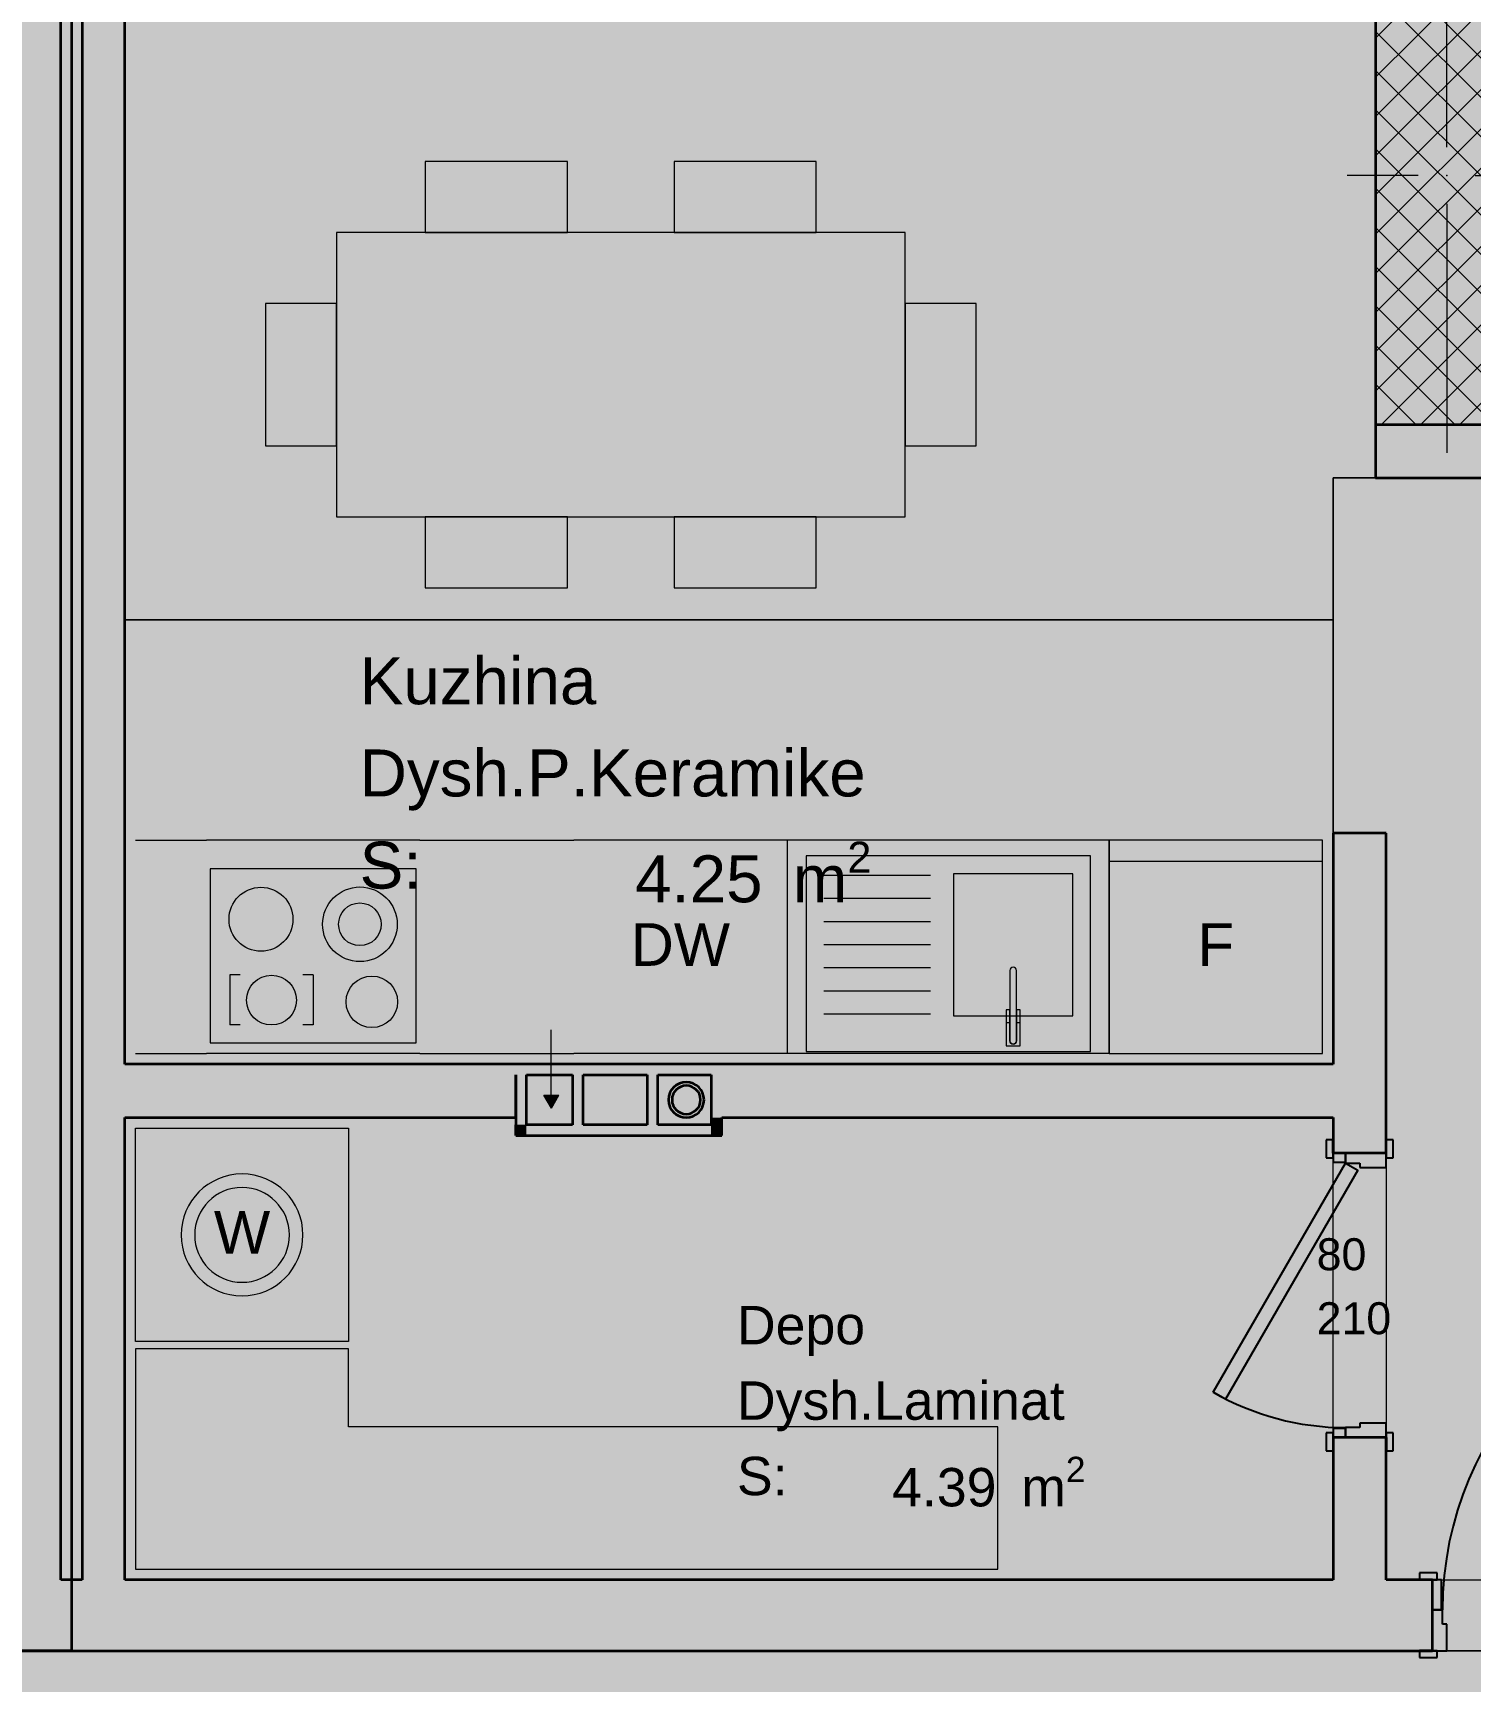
# Model space of a CAD drawing. Header units: millimetres. Extents: x 172821 to 253959, y -36092 to 17885.
# Drawn here: x 203703 to 207747, y -1101 to 3535 of the extents above; entities that cross this region are included whole.
import ezdxf
from ezdxf.enums import TextEntityAlignment as Align

# ---------------------------------------------------------------- set-up
doc = ezdxf.new("R2010")
doc.units = ezdxf.units.MM
doc.header["$MEASUREMENT"] = 0
doc.linetypes.add('Dashed', pattern=[254, 127, -127])
doc.linetypes.add('Long Dashed', pattern=[2700, 1500, -1200])
for name, color, linetype, lineweight, true_color in [('2D Drafting - General_Pen_No__61', 7, 'Continuous', 20, 0x6a6a6a), ('A - Fill zone_Pen_No__102', 7, 'Continuous', 13, 0xcccccc), ('A - Fill zone_Pen_No__255', 7, 'Continuous', 13, 0xe8e8e8), ('A - kanalet e ventilimit_Pen_No__176', 7, 'Continuous', 15, 0x93a0c6), ('A - kanalet e ventilimit_Pen_No__82', 7, 'Continuous', 20, 0xaaaaaa), ('A - Mobilimi_Pen_No__102', 7, 'Continuous', 13, 0xcccccc), ('A - Mobilimi_Pen_No__82', 7, 'Continuous', 20, 0xaaaaaa), ('A - Muret_Pen_No__82', 7, 'Continuous', 20, 0xaaaaaa), ('ARCHICAD Door Markers_Pen_No__112', 7, 'Continuous', 13, 0xd5aaaa), ('Model Unit - Zone_Pen_No__102', 7, 'Continuous', 13, 0xcccccc)]:
    doc.layers.add(name, color=color, linetype=linetype, lineweight=lineweight, true_color=true_color)
for name, color, linetype, lineweight in [('A - Fill zone_Pen_No__19', 255, 'Continuous', 0), ('A - Fill zone_Pen_No__2', 8, 'Continuous', 15), ('A - Fill zone_Pen_No__22', 8, 'Continuous', 35), ('A - kanalet e ventilimit_Pen_No__22', 8, 'Continuous', 35), ('A - Mobilimi_Pen_No__121', 255, 'Continuous', 0), ('A - Mobilimi_Pen_No__18', 9, 'Continuous', 15), ('A - Muret_Pen_No__22', 8, 'Continuous', 35), ('A - Sanitaria_Pen_No__18', 9, 'Continuous', 15), ('A - Shtyllat_Pen_No__101', 252, 'Continuous', 13), ('A - Shtyllat_Pen_No__22', 8, 'Continuous', 35), ('ARCHICAD Doors_Pen_No__42', 8, 'Continuous', 25), ('ARCHICAD Zone Stamps_Pen_No__101', 252, 'Continuous', 13)]:
    doc.layers.add(name, color=color, linetype=linetype, lineweight=lineweight)
for name, color, linetype in [('A - kanalet e ventilimit', 7, 'Continuous'), ('A - Muret', 7, 'Continuous'), ('A - Shtyllat', 7, 'Continuous'), ('Model Unit - Zone', 7, 'Continuous')]:
    doc.layers.add(name, color=color, linetype=linetype)
doc.styles.add('GENERATED_STYLE_2', font='arial.ttf')

# ---------------------------------------------------------------- blocks, each defined once
blk = doc.blocks.new('Kuzhina_Dysh.P.Keramike_49', base_point=(205318.9, 1445.7))
at = {"layer": 'ARCHICAD Zone Stamps_Pen_No__101', "color": 252, "lineweight": 13, "insert": (205397, 1260), "char_height": 132, "attachment_point": 1, "style": 'GENERATED_STYLE_2'}
blk.add_mtext('\\A1;{\\pql;\\pt0,6060;\\fArial|b0|i0|c0|p34;4.25\\fArial|b0|i0|c0|p34;\\A1{\\H.66x;\\S^  ;}\\fArial|b0|i0|c0|p34; m\\fArial|b0|i0|c0|p34;\\A1{\\H.66x;\\S2^  ;}}', dxfattribs=at)
at = {"layer": 'ARCHICAD Zone Stamps_Pen_No__101', "color": 252, "lineweight": 13, "style": 'GENERATED_STYLE_2'}
for tag, p in [('DUMMY_849', (206015.9, 1808.7)), ('ROOM_NAME', (204621.9, 1778.6)), ('DUMMY_850', (206015.9, 1549.4)), ('ROOM_NUMBER', (204621.9, 1519.3)), ('measuredAreaCode', (204621.9, 1260))]:
    blk.add_attdef(tag, text='', height=132, dxfattribs=at).set_placement(p, align=Align.TOP_LEFT)
blk = doc.blocks.new('Depo_Dysh.Laminat _51', base_point=(206155.2, -318.4))
at = {"layer": 'ARCHICAD Zone Stamps_Pen_No__101', "color": 252, "lineweight": 13, "insert": (206120.4, -470.3), "char_height": 108, "attachment_point": 1, "style": 'GENERATED_STYLE_2'}
blk.add_mtext('\\A1;{\\pql;\\pt0,6060;\\fArial|b0|i0|c0|p34;4.39\\fArial|b0|i0|c0|p34;\\A1{\\H.66x;\\S^  ;}\\fArial|b0|i0|c0|p34; m\\fArial|b0|i0|c0|p34;\\A1{\\H.66x;\\S2^  ;}}', dxfattribs=at)
at = {"layer": 'ARCHICAD Zone Stamps_Pen_No__101', "color": 252, "lineweight": 13, "style": 'GENERATED_STYLE_2'}
for tag, p in [('ROOM_NAME', (205683.7, -46)), ('DUMMY_849', (206626.7, -21.4)), ('ROOM_NUMBER', (205683.7, -258.2)), ('DUMMY_850', (206626.7, -233.5)), ('measuredAreaCode', (205683.7, -470.3))]:
    blk.add_attdef(tag, text='', height=108, dxfattribs=at).set_placement(p, align=Align.TOP_LEFT)
blk = doc.blocks.new('Door 25')
at = {"layer": 'ARCHICAD Doors_Pen_No__42', "color": 8, "linetype": 'Continuous', "lineweight": 25}
for p, q in [((382, 0), (382, 844)), ((382, 844), (422, 844)), ((422, 844), (422, 0)), ((-437, 54), (-487, 54)), ((-487, 54), (-487, 35)), ((-437, 35), (-437, 54)), ((487, 54), (437, 54)), ((437, 54), (437, 35)), ((487, 35), (487, 54)), ((-487, 35), (-437, 35)), ((-450, 35), (-487, 35)), ((-450, 35), (-487, 35)), ((-425, 35), (-450, 35)), ((-450, 35), (-450, 0)), ((-450, 0), (-450, 35)), ((-450, 0), (-450, 35)), ((-450, 0), (-425, 0)), ((-422, 0), (-450, 0)), ((-450, 0), (-450, -115)), ((-450, -115), (-450, 0)), ((-450, -115), (-450, 0)), ((-425, 0), (-425, 35)), ((-422, -40), (-422, 0)), ((422, 0), (382, 0)), ((450, 0), (422, 0)), ((422, 0), (422, -40)), ((450, 35), (425, 35)), ((425, 35), (425, 0)), ((425, 0), (450, 0)), ((437, 35), (487, 35)), ((450, 0), (450, 35)), ((450, 0), (450, 35)), ((450, 0), (450, 35)), ((450, 35), (487, 35)), ((450, 35), (487, 35)), ((450, -115), (450, 0)), ((450, -115), (450, 0)), ((450, -115), (450, 0)), ((-410, -40), (-422, -40)), ((-410, -115), (-410, -40)), ((422, -40), (410, -40)), ((410, -40), (410, -115)), ((-437, -115), (-487, -115)), ((-487, -115), (-487, -134)), ((-450, -115), (-487, -115)), ((-450, -115), (-487, -115)), ((-487, -134), (-437, -134)), ((-450, -115), (-410, -115)), ((-437, -134), (-437, -115)), ((410, -115), (450, -115)), ((487, -115), (437, -115)), ((437, -115), (437, -134)), ((437, -134), (487, -134)), ((450, -115), (487, -115)), ((450, -115), (487, -115)), ((487, -134), (487, -115))]:
    blk.add_line(p, q, dxfattribs=at)
blk.add_arc((422, 0), 844, 90, 180, dxfattribs=at)
blk = doc.blocks.new('D Marker 22')
at = {"layer": 'ARCHICAD Door Markers_Pen_No__112', "color": 9, "lineweight": 13, "true_color": 0xd5aaaa, "style": 'GENERATED_STYLE_2'}
for tag, p in [('AC_MarkerText_3', (-165.9, -155.7)), ('AC_MarkerText_2', (14.1, -224))]:
    blk.add_attdef(tag, text='', height=90, rotation=270, dxfattribs=at).set_placement(p, align=Align.BOTTOM_LEFT)
blk = doc.blocks.new('Wall_105', base_point=(207481.1, 2433.8))
at = {"layer": 'A - Muret_Pen_No__82', "linetype": 'Continuous', "lineweight": 0, "true_color": 0xd4d4d4}
for points in [[(207481.1, 2283.8), (207981.1, 2283.8), (207981.1, 2433.8), (207481.1, 2433.8)], [(208881.1, 2283.8), (210811.1, 2283.8), (210811.1, 2433.8), (208881.1, 2433.8)]]:
    blk.add_hatch(color=254, dxfattribs=at).paths.add_polyline_path(points)
at = {"layer": 'A - Muret_Pen_No__22', "color": 8, "linetype": 'Continuous', "lineweight": 35}
for p, q in [((207981.1, 2433.8), (207944.1, 2433.8)), ((207981.1, 2398.8), (207981.1, 2433.8)), ((208881.1, 2433.8), (208918.1, 2433.8)), ((208881.1, 2398.8), (208881.1, 2433.8)), ((207981.1, 2283.8), (207981.1, 2398.8)), ((208881.1, 2283.8), (208881.1, 2398.8)), ((207981.1, 2283.8), (207944.1, 2283.8)), ((208881.1, 2283.8), (208918.1, 2283.8))]:
    blk.add_line(p, q, dxfattribs=at)
at = {"layer": 'A - Muret_Pen_No__22', "color": 8, "linetype": 'Continuous', "lineweight": 35, "flags": 128}
for points in [[(207481.1, 2433.8), (207481.1, 2283.8)], [(207981.1, 2433.8), (207881.1, 2433.8)], [(210811.1, 2433.8), (208881.1, 2433.8)], [(207481.1, 2283.8), (207981.1, 2283.8)], [(208881.1, 2283.8), (209111.1, 2283.8)], [(209261.1, 2283.8), (210811.1, 2283.8)]]:
    blk.add_lwpolyline(points, dxfattribs=at)
at = {"layer": 'ARCHICAD Door Markers_Pen_No__112', "color": 9, "lineweight": 13, "true_color": 0xd5aaaa}
ref = blk.add_blockref('D Marker 22', (208431.1, 2433.8), dxfattribs=at)
ref.add_attrib('AC_MarkerText_2', '90', dxfattribs={"color": 9, "lineweight": 13, "true_color": 0xd5aaaa, "height": 90, "rotation": 90, "style": 'GENERATED_STYLE_2'}).set_placement((208416.9, 2566.6), align=Align.BOTTOM_LEFT)
ref.add_attrib('AC_MarkerText_3', '210', dxfattribs={"color": 9, "lineweight": 13, "true_color": 0xd5aaaa, "height": 90, "rotation": 90, "style": 'GENERATED_STYLE_2'}).set_placement((208596.9, 2498.3), align=Align.BOTTOM_LEFT)
at = {"layer": 'ARCHICAD Doors_Pen_No__42', "color": 8, "linetype": 'Continuous', "lineweight": 25, "xscale": -1, "zscale": 1000}
blk.add_blockref('Door 25', (208431.1, 2398.8), dxfattribs=at)
blk = doc.blocks.new('Wall_109', base_point=(203661.1, 7783.8))
at = {"layer": 'A - Muret_Pen_No__82', "linetype": 'Continuous', "lineweight": 0, "true_color": 0xd4d4d4}
blk.add_hatch(color=254, dxfattribs=at).paths.add_polyline_path([(203661.1, 7533.8), (203661.1, -816.2), (203781.1, -816.2), (203781.1, 7533.8)])
at = {"layer": 'A - Muret_Pen_No__22', "color": 8, "linetype": 'Continuous', "lineweight": 35, "flags": 128}
blk.add_lwpolyline([(203781.1, -816.2), (203781.1, 7533.8)], dxfattribs=at)
blk = doc.blocks.new('Wall_111', base_point=(203841.1, 7783.8))
at = {"layer": 'A - Muret_Pen_No__82', "linetype": 'Continuous', "lineweight": 0, "true_color": 0xd4d4d4}
blk.add_hatch(color=254, dxfattribs=at).paths.add_polyline_path([(203841.1, 7533.8), (203841.1, -816.2), (203961.1, -816.2), (203961.1, 7533.8)])
at = {"layer": 'A - Muret_Pen_No__22', "color": 8, "linetype": 'Continuous', "lineweight": 35, "flags": 128}
for points in [[(203841.1, 7533.8), (203841.1, -816.2)], [(203961.1, 633.8), (203961.1, 7533.8)], [(203961.1, -816.2), (203961.1, 483.8)]]:
    blk.add_lwpolyline(points, dxfattribs=at)
blk = doc.blocks.new('Door 25_2')
at = {"layer": 'ARCHICAD Doors_Pen_No__42', "color": 8, "linetype": 'Continuous', "lineweight": 25}
for p, q in [((-292.3, 337.4), (-272.3, 372)), ((-272.3, 372), (372, 0)), ((352, -34.6), (-292.3, 337.4)), ((-387, 54), (-437, 54)), ((-437, 54), (-437, 35)), ((-387, 35), (-387, 54)), ((437, 54), (387, 54)), ((387, 54), (387, 35)), ((437, 35), (437, 54)), ((-437, 35), (-387, 35)), ((-400, 35), (-437, 35)), ((-400, 35), (-437, 35)), ((-375, 35), (-400, 35)), ((-400, 35), (-400, 0)), ((-400, 0), (-400, 35)), ((-400, 0), (-400, 35)), ((-400, 0), (-375, 0)), ((-372, 0), (-400, 0)), ((-400, 0), (-400, -115)), ((-400, -115), (-400, 0)), ((-400, -115), (-400, 0)), ((-375, 0), (-375, 35)), ((-372, -40), (-372, 0)), ((372, 0), (352, -34.6)), ((400, 0), (372, 0)), ((372, 0), (372, -40)), ((400, 35), (375, 35)), ((375, 35), (375, 0)), ((375, 0), (400, 0)), ((387, 35), (437, 35)), ((400, 0), (400, 35)), ((400, 0), (400, 35)), ((400, 0), (400, 35)), ((400, 35), (437, 35)), ((400, 35), (437, 35)), ((400, -115), (400, 0)), ((400, -115), (400, 0)), ((400, -115), (400, 0)), ((-360, -40), (-372, -40)), ((-360, -115), (-360, -40)), ((372, -40), (360, -40)), ((360, -40), (360, -115)), ((-387, -115), (-437, -115)), ((-437, -115), (-437, -134)), ((-400, -115), (-437, -115)), ((-400, -115), (-437, -115)), ((-437, -134), (-387, -134)), ((-400, -115), (-360, -115)), ((-387, -134), (-387, -115)), ((360, -115), (400, -115)), ((437, -115), (387, -115)), ((387, -115), (387, -134)), ((387, -134), (437, -134)), ((400, -115), (437, -115)), ((400, -115), (437, -115)), ((437, -134), (437, -115))]:
    blk.add_line(p, q, dxfattribs=at)
blk.add_arc((372, 0), 744, 150, 180, dxfattribs=at)
blk = doc.blocks.new('Wall_112', base_point=(207511.1, -1016.2))
at = {"layer": 'A - Muret_Pen_No__82', "linetype": 'Continuous', "lineweight": 0, "true_color": 0xd4d4d4}
for points in [[(207511.1, 1283.8), (207361.1, 1283.8), (207361.1, 383.8), (207511.1, 383.8)], [(207511.1, -416.2), (207361.1, -416.2), (207361.1, -816.2), (207511.1, -816.2)]]:
    blk.add_hatch(color=254, dxfattribs=at).paths.add_polyline_path(points)
at = {"layer": 'A - Muret_Pen_No__22', "color": 8, "linetype": 'Continuous', "lineweight": 35}
for p, q in [((207361.1, 383.8), (207361.1, 420.8)), ((207511.1, 383.8), (207511.1, 420.8)), ((207396.1, 383.8), (207361.1, 383.8)), ((207511.1, 383.8), (207396.1, 383.8)), ((207361.1, -416.2), (207361.1, -453.2)), ((207396.1, -416.2), (207361.1, -416.2)), ((207511.1, -416.2), (207396.1, -416.2)), ((207511.1, -416.2), (207511.1, -453.2))]:
    blk.add_line(p, q, dxfattribs=at)
at = {"layer": 'A - Muret_Pen_No__22', "color": 8, "linetype": 'Continuous', "lineweight": 35, "flags": 128}
for points in [[(207511.1, 1283.8), (207361.1, 1283.8)], [(207361.1, 1283.8), (207361.1, 633.8)], [(207511.1, 383.8), (207511.1, 1283.8)], [(207361.1, 483.8), (207361.1, 383.8)], [(207361.1, -416.2), (207361.1, -816.2)], [(207511.1, -816.2), (207511.1, -416.2)]]:
    blk.add_lwpolyline(points, dxfattribs=at)
at = {"layer": 'ARCHICAD Door Markers_Pen_No__112', "color": 9, "lineweight": 13, "true_color": 0xd5aaaa}
ref = blk.add_blockref('D Marker 22', (207361.1, -16.2), dxfattribs=dict(at, rotation=90))
ref.add_attrib('AC_MarkerText_2', '80', dxfattribs={"color": 9, "lineweight": 13, "true_color": 0xd5aaaa, "height": 90, "rotation": 360, "style": 'GENERATED_STYLE_2'}).set_placement((207315.1, 27.4), align=Align.BOTTOM_LEFT)
ref.add_attrib('AC_MarkerText_3', '210', dxfattribs={"color": 9, "lineweight": 13, "true_color": 0xd5aaaa, "height": 90, "rotation": 360, "style": 'GENERATED_STYLE_2'}).set_placement((207315.1, -152.6), align=Align.BOTTOM_LEFT)
at = {"layer": 'ARCHICAD Doors_Pen_No__42', "color": 8, "linetype": 'Continuous', "lineweight": 25, "zscale": 1000, "rotation": 90}
blk.add_blockref('Door 25_2', (207396.1, -16.2), dxfattribs=at)
blk = doc.blocks.new('Wall_209', base_point=(205611.1, 633.8))
at = {"layer": 'A - Muret_Pen_No__82', "linetype": 'Continuous', "lineweight": 0, "true_color": 0xd4d4d4}
blk.add_hatch(color=254, dxfattribs=at).paths.add_polyline_path([(205611.1, 483.8), (207361.1, 483.8), (207361.1, 633.8), (205611.1, 633.8)])
at = {"layer": 'A - Muret_Pen_No__22', "color": 8, "linetype": 'Continuous', "lineweight": 35, "flags": 128}
for points in [[(207361.1, 633.8), (205611.1, 633.8)], [(205611.1, 603.8), (205611.1, 483.8)], [(205641.1, 483.8), (207361.1, 483.8)]]:
    blk.add_lwpolyline(points, dxfattribs=at)
blk = doc.blocks.new('Door 25_3')
at = {"layer": 'ARCHICAD Doors_Pen_No__42', "color": 8, "linetype": 'Continuous', "lineweight": 25}
for p, q in [((432, 0), (432, 944)), ((432, 944), (472, 944)), ((472, 944), (472, 0)), ((-487, 104), (-537, 104)), ((-537, 104), (-537, 85)), ((-487, 85), (-487, 104)), ((537, 104), (487, 104)), ((487, 104), (487, 85)), ((537, 85), (537, 104)), ((-537, 85), (-487, 85)), ((-500, 85), (-537, 85)), ((-500, 85), (-537, 85)), ((-475, 85), (-500, 85)), ((-500, 85), (-500, 0)), ((-500, 0), (-500, 85)), ((-500, 0), (-500, 85)), ((-475, 0), (-475, 85)), ((500, 85), (475, 85)), ((475, 85), (475, 0)), ((487, 85), (537, 85)), ((500, 0), (500, 85)), ((500, 0), (500, 85)), ((500, 0), (500, 85)), ((500, 85), (537, 85)), ((500, 85), (537, 85)), ((-500, 0), (-475, 0)), ((-472, 0), (-500, 0)), ((-500, 0), (-500, -115)), ((-500, -115), (-500, 0)), ((-500, -115), (-500, 0)), ((-472, -40), (-472, 0)), ((472, 0), (432, 0)), ((500, 0), (472, 0)), ((472, 0), (472, -40)), ((475, 0), (500, 0)), ((500, -115), (500, 0)), ((500, -115), (500, 0)), ((500, -115), (500, 0)), ((-460, -40), (-472, -40)), ((-460, -115), (-460, -40)), ((472, -40), (460, -40)), ((460, -40), (460, -115)), ((-487, -115), (-537, -115)), ((-537, -115), (-537, -134)), ((-500, -115), (-537, -115)), ((-500, -115), (-537, -115)), ((-537, -134), (-487, -134)), ((-500, -115), (-460, -115)), ((-487, -134), (-487, -115)), ((460, -115), (500, -115)), ((537, -115), (487, -115)), ((487, -115), (487, -134)), ((487, -134), (537, -134)), ((500, -115), (537, -115)), ((500, -115), (537, -115)), ((537, -134), (537, -115))]:
    blk.add_line(p, q, dxfattribs=at)
blk.add_arc((472, 0), 944, 90, 180, dxfattribs=at)
blk = doc.blocks.new('Wall_220', base_point=(210486, -1016.2))
at = {"layer": 'A - Muret_Pen_No__82', "linetype": 'Continuous', "lineweight": 0, "true_color": 0xd4d4d4}
blk.add_hatch(color=254, dxfattribs=at).paths.add_polyline_path([(203511.1, -1016.2), (207641.1, -1016.2), (207641.1, -816.2), (203511.1, -816.2)])
at = {"layer": 'A - Muret_Pen_No__22', "color": 8, "linetype": 'Continuous', "lineweight": 35}
for p, q in [((207641.1, -816.2), (207604.1, -816.2)), ((207641.1, -901.2), (207641.1, -816.2)), ((207641.1, -1016.2), (207641.1, -901.2)), ((207641.1, -1016.2), (207604.1, -1016.2))]:
    blk.add_line(p, q, dxfattribs=at)
at = {"layer": 'A - Muret_Pen_No__22', "color": 8, "linetype": 'Continuous', "lineweight": 35, "flags": 128}
for points in [[(203841.1, -816.2), (203781.1, -816.2)], [(207361.1, -816.2), (203961.1, -816.2)], [(207641.1, -816.2), (207511.1, -816.2)], [(203511.1, -1016.2), (207641.1, -1016.2)]]:
    blk.add_lwpolyline(points, dxfattribs=at)
at = {"layer": 'ARCHICAD Doors_Pen_No__42', "color": 8, "linetype": 'Continuous', "lineweight": 25, "zscale": 1000}
blk.add_blockref('Door 25_3', (208141.1, -901.2), dxfattribs=at)
blk = doc.blocks.new('Wall_373', base_point=(205061.1, 633.8))
at = {"layer": 'A - kanalet e ventilimit_Pen_No__82', "linetype": 'Continuous', "lineweight": 0, "true_color": 0xd4d4d4}
blk.add_hatch(color=254, dxfattribs=at).paths.add_polyline_path([(205061.1, 603.8), (205611.1, 603.8), (205611.1, 633.8), (205061.1, 633.8)])
at = {"layer": 'A - kanalet e ventilimit_Pen_No__22', "color": 8, "linetype": 'Continuous', "lineweight": 35, "flags": 128}
for points in [[(205611.1, 633.8), (205061.1, 633.8)], [(205091.1, 603.8), (205221.1, 603.8)], [(205251.1, 603.8), (205431.1, 603.8)], [(205461.1, 603.8), (205611.1, 603.8)]]:
    blk.add_lwpolyline(points, dxfattribs=at)
blk = doc.blocks.new('Wall_374', base_point=(205461.1, 633.8))
at = {"layer": 'A - kanalet e ventilimit_Pen_No__82', "linetype": 'Continuous', "lineweight": 0, "true_color": 0xd4d4d4}
blk.add_hatch(color=254, dxfattribs=at).paths.add_polyline_path([(205431.1, 603.8), (205431.1, 463.8), (205461.1, 463.8), (205461.1, 603.8)])
at = {"layer": 'A - kanalet e ventilimit_Pen_No__22', "color": 8, "linetype": 'Continuous', "lineweight": 35, "flags": 128}
for points in [[(205431.1, 603.8), (205431.1, 463.8)], [(205461.1, 463.8), (205461.1, 603.8)]]:
    blk.add_lwpolyline(points, dxfattribs=at)
blk = doc.blocks.new('Wall_375', base_point=(205611.1, 433.8))
at = {"layer": 'A - kanalet e ventilimit_Pen_No__82', "linetype": 'Continuous', "lineweight": 0, "true_color": 0xd4d4d4}
for points in [[(205061.1, 463.8), (205061.1, 433.8), (205091.1, 463.8)], [(205091.1, 463.8), (205061.1, 433.8), (205091.1, 433.8)], [(205611.1, 463.8), (205091.1, 463.8), (205091.1, 433.8), (205611.1, 433.8)], [(205641.1, 463.8), (205611.1, 463.8), (205641.1, 433.8)], [(205611.1, 433.8), (205641.1, 433.8), (205611.1, 463.8)]]:
    blk.add_hatch(color=254, dxfattribs=at).paths.add_polyline_path(points)
at = {"layer": 'A - kanalet e ventilimit_Pen_No__22', "color": 8, "linetype": 'Continuous', "lineweight": 35, "flags": 128}
for points in [[(205061.1, 433.8), (205061.1, 463.8)], [(205221.1, 463.8), (205091.1, 463.8)], [(205431.1, 463.8), (205251.1, 463.8)], [(205611.1, 463.8), (205461.1, 463.8)], [(205641.1, 433.8), (205641.1, 463.8)], [(205061.1, 433.8), (205641.1, 433.8)]]:
    blk.add_lwpolyline(points, dxfattribs=at)
blk = doc.blocks.new('Wall_376', base_point=(205061.1, 433.8))
at = {"layer": 'A - kanalet e ventilimit_Pen_No__82', "linetype": 'Continuous', "lineweight": 0, "true_color": 0xd4d4d4}
blk.add_hatch(color=254, dxfattribs=at).paths.add_polyline_path([(205091.1, 463.8), (205091.1, 603.8), (205061.1, 603.8), (205061.1, 463.8)])
at = {"layer": 'A - kanalet e ventilimit_Pen_No__22', "color": 8, "linetype": 'Continuous', "lineweight": 35, "flags": 128}
for points in [[(205061.1, 603.8), (205061.1, 463.8)], [(205091.1, 463.8), (205091.1, 603.8)]]:
    blk.add_lwpolyline(points, dxfattribs=at)
blk = doc.blocks.new('Wall_377', base_point=(205221.1, 633.8))
at = {"layer": 'A - kanalet e ventilimit_Pen_No__82', "linetype": 'Continuous', "lineweight": 0, "true_color": 0xd4d4d4}
blk.add_hatch(color=254, dxfattribs=at).paths.add_polyline_path([(205221.1, 603.8), (205221.1, 463.8), (205251.1, 463.8), (205251.1, 603.8)])
at = {"layer": 'A - kanalet e ventilimit_Pen_No__22', "color": 8, "linetype": 'Continuous', "lineweight": 35, "flags": 128}
for points in [[(205221.1, 603.8), (205221.1, 463.8)], [(205251.1, 463.8), (205251.1, 603.8)]]:
    blk.add_lwpolyline(points, dxfattribs=at)
blk = doc.blocks.new('Wall_378', base_point=(205591.1, 533.8))
at = {"layer": 'A - kanalet e ventilimit_Pen_No__82', "linetype": 'Continuous', "lineweight": 0, "true_color": 0xd4d4d4}
blk.add_hatch(color=254, dxfattribs=at).paths.add_polyline_path([(205591.1, 533.8, 1), (205491.1, 533.8), (205501.1, 533.8, -1), (205581.1, 533.8)])
at = {"layer": 'A - kanalet e ventilimit_Pen_No__22', "color": 8, "linetype": 'Continuous', "lineweight": 35}
for radius in [50, 40]:
    blk.add_arc((205541.1, 533.8), radius, 0, 180, dxfattribs=at)
blk = doc.blocks.new('Wall_379', base_point=(205491.1, 533.8))
at = {"layer": 'A - kanalet e ventilimit_Pen_No__82', "linetype": 'Continuous', "lineweight": 0, "true_color": 0xd4d4d4}
blk.add_hatch(color=254, dxfattribs=at).paths.add_polyline_path([(205491.1, 533.8, 1), (205591.1, 533.8), (205581.1, 533.8, -1), (205501.1, 533.8)])
at = {"layer": 'A - kanalet e ventilimit_Pen_No__22', "color": 8, "linetype": 'Continuous', "lineweight": 35}
for radius in [50, 40]:
    blk.add_arc((205541.1, 533.8), radius, 180, 0, dxfattribs=at)
blk = doc.blocks.new('Wall_380', base_point=(205061.1, 633.8))
at = {"layer": 'A - Muret_Pen_No__82', "linetype": 'Continuous', "lineweight": 0, "true_color": 0xd4d4d4}
blk.add_hatch(color=254, dxfattribs=at).paths.add_polyline_path([(205061.1, 633.8), (203961.1, 633.8), (203961.1, 483.8), (205061.1, 483.8)])
at = {"layer": 'A - Muret_Pen_No__22', "color": 8, "linetype": 'Continuous', "lineweight": 35, "flags": 128}
for points in [[(205061.1, 633.8), (203961.1, 633.8)], [(205061.1, 483.8), (205061.1, 603.8)], [(203961.1, 483.8), (205061.1, 483.8)]]:
    blk.add_lwpolyline(points, dxfattribs=at)
blk = doc.blocks.new('Wall_383', base_point=(205611.1, 433.8))
at = {"layer": 'A - kanalet e ventilimit_Pen_No__82', "linetype": 'Continuous', "lineweight": 0, "true_color": 0xd4d4d4}
blk.add_hatch(color=254, dxfattribs=at).paths.add_polyline_path([(205641.1, 463.8), (205641.1, 483.8), (205611.1, 483.8), (205611.1, 463.8)])
at = {"layer": 'A - kanalet e ventilimit_Pen_No__22', "color": 8, "linetype": 'Continuous', "lineweight": 35, "flags": 128}
for points in [[(205611.1, 483.8), (205611.1, 463.8)], [(205641.1, 463.8), (205641.1, 483.8)]]:
    blk.add_lwpolyline(points, dxfattribs=at)
blk = doc.blocks.new('Column_38', base_point=(207681.1, 3133.8))
at = {"layer": 'A - Shtyllat_Pen_No__101', "linetype": 'Continuous', "lineweight": 13}
h = blk.add_hatch(dxfattribs=at)
h.set_pattern_fill('Concrete_Block', color=252, style=0, pattern_type=2)
h.set_pattern_definition([(45, (0, 0), (-55.154327, 55.154327), []), (135, (0, 0), (55.154327, 55.154327), [])])
h.paths.add_polyline_path([(207881.1, 3833.8), (207481.1, 3833.8), (207481.1, 2433.8), (207881.1, 2433.8)])
at = {"layer": 'A - Shtyllat_Pen_No__101', "color": 252, "linetype": 'Continuous', "lineweight": 13}
for p, q in [((207681.1, 3213.8), (207681.1, 3913.8)), ((207601.1, 3133.8), (207401.1, 3133.8)), ((207761.1, 3133.8), (207961.1, 3133.8)), ((207681.1, 3053.8), (207681.1, 2353.8))]:
    blk.add_line(p, q, dxfattribs=at)
blk.add_point((207681.1, 3133.8), dxfattribs=at)
at = {"layer": 'A - Shtyllat_Pen_No__22', "color": 8, "linetype": 'Continuous', "lineweight": 35, "flags": 128}
blk.add_lwpolyline([(207881.1, 3833.8), (207481.1, 3833.8), (207481.1, 2433.8), (207881.1, 2433.8)], close=True, dxfattribs=at)
blk = doc.blocks.new('Washer 25')
at = {"layer": 'A - Sanitaria_Pen_No__18', "color": 9, "linetype": 'Continuous', "lineweight": 15, "flags": 128}
blk.add_lwpolyline([(-300, 0), (-300, -600), (300, -600), (300, 0)], close=True, dxfattribs=at)
at = {"layer": 'A - Sanitaria_Pen_No__18', "color": 9, "linetype": 'Continuous', "lineweight": 15}
for radius in [171.4, 133.3]:
    blk.add_circle((0, -300), radius, dxfattribs=at)
at = {"layer": 'A - Sanitaria_Pen_No__18', "color": 9, "linetype": 'Continuous', "lineweight": 15, "style": 'GENERATED_STYLE_2'}
blk.add_attdef('stDisplayText', text='', height=120, dxfattribs=at).set_placement((0, -293.1), align=Align.MIDDLE_CENTER)
blk = doc.blocks.new('Cooktop + Oven Built-in 25')
at = {"layer": 'A - Sanitaria_Pen_No__18', "color": 9, "linetype": 'Continuous', "lineweight": 15}
for p, q in [((0, 600), (600, 600)), ((300, 378.5), (300, 518.8)), ((300, 518.8), (329, 518.8)), ((505.3, 518.8), (534.3, 518.8)), ((534.3, 378.5), (534.3, 518.8)), ((300, 378.5), (329, 378.5)), ((505.3, 378.5), (534.3, 378.5)), ((0, 0), (600, 0))]:
    blk.add_line(p, q, dxfattribs=at)
at = {"layer": 'A - Sanitaria_Pen_No__18', "color": 9, "linetype": 'Continuous', "lineweight": 15, "flags": 128}
blk.add_lwpolyline([(10, 80), (590, 80), (590, 570), (10, 570)], close=True, dxfattribs=at)
at = {"layer": 'A - Sanitaria_Pen_No__18', "color": 9, "linetype": 'Continuous', "lineweight": 15}
for centre, radius in [((134.7, 454.4), 72.5), ((417.2, 449.5), 70), ((168.3, 236.3), 105), ((168.3, 236.3), 60), ((446.7, 222.1), 90)]:
    blk.add_circle(centre, radius, dxfattribs=at)
blk = doc.blocks.new('Dishwasher Built-in 25')
at = {"layer": 'A - Sanitaria_Pen_No__18', "color": 9, "linetype": 'Continuous', "lineweight": 15}
for p, q in [((0, 600), (600, 600)), ((0, 0), (600, 0))]:
    blk.add_line(p, q, dxfattribs=at)
at = {"layer": 'A - Sanitaria_Pen_No__18', "color": 9, "linetype": 'Continuous', "lineweight": 15, "style": 'GENERATED_STYLE_2'}
blk.add_attdef('txt', text='', height=120, rotation=180, dxfattribs=at).set_placement((300, 306.9), align=Align.MIDDLE_CENTER)
blk = doc.blocks.new('Countertop 25')
at = {"layer": 'A - Sanitaria_Pen_No__18', "color": 9, "linetype": 'Continuous', "lineweight": 15}
for p, q in [((0, 0), (905.2, 0)), ((0, 0), (0, -600)), ((905.2, 0), (905.2, -600)), ((852.6, -5.9), (52.6, -5.9)), ((52.6, -5.9), (52.6, -555.9)), ((852.6, -555.9), (852.6, -5.9)), ((437.6, -105.9), (102.6, -105.9)), ((102.6, -105.9), (102.6, -505.9)), ((437.6, -505.9), (437.6, -105.9)), ((502.6, -110.9), (802.6, -110.9)), ((502.6, -175.9), (802.6, -175.9)), ((502.6, -240.9), (802.6, -240.9)), ((502.6, -305.9), (802.6, -305.9)), ((502.6, -370.9), (802.6, -370.9)), ((502.6, -435.9), (802.6, -435.9)), ((102.6, -505.9), (437.6, -505.9)), ((502.6, -500.9), (802.6, -500.9)), ((52.6, -555.9), (852.6, -555.9)), ((0, -600), (905.2, -600))]:
    blk.add_line(p, q, dxfattribs=at)
at = {"layer": 'A - Sanitaria_Pen_No__18', "color": 9, "linetype": 'Continuous', "lineweight": 15, "flags": 128}
for points in [[(250.1, -86.9), (261.1, -86.9), (261.1, -35.9, -1), (279.1, -35.9), (279.1, -86.9), (290.1, -86.9), (290.1, -21.9), (250.1, -21.9)], [(261.1, -233.8, 1), (279.1, -233.8), (279.1, -35.9, 1), (261.1, -35.9)]]:
    blk.add_lwpolyline(points, format="xyb", close=True, dxfattribs=at)
for points in [[(250.4, -122.9), (261.1, -122.9), (261.1, -87.9), (250.4, -87.9)], [(289.8, -122.9), (289.8, -87.9), (279.1, -87.9), (279.1, -122.9)]]:
    blk.add_lwpolyline(points, close=True, dxfattribs=at)
blk = doc.blocks.new('Refrigerator 25')
at = {"layer": 'A - Sanitaria_Pen_No__18', "color": 9, "linetype": 'Continuous', "lineweight": 15}
blk.add_line((0, 60), (600, 60), dxfattribs=at)
at = {"layer": 'A - Sanitaria_Pen_No__18', "color": 9, "linetype": 'Continuous', "lineweight": 15, "flags": 128}
blk.add_lwpolyline([(0, 0), (600, 0), (600, 600), (0, 600)], close=True, dxfattribs=at)
at = {"layer": 'A - Sanitaria_Pen_No__18', "color": 9, "linetype": 'Continuous', "lineweight": 15, "style": 'GENERATED_STYLE_2'}
blk.add_attdef('txt', text='', height=120, rotation=180, dxfattribs=at).set_placement((300, 306.9), align=Align.MIDDLE_CENTER)
blk = doc.blocks.new('Cabinet Base MultiDrawer 24_4')
at = {"layer": 'A - Sanitaria_Pen_No__18', "color": 9, "linetype": 'Continuous', "lineweight": 15}
for p, q in [((0, 600), (433.6, 600)), ((0, 0), (433.6, 0))]:
    blk.add_line(p, q, dxfattribs=at)
blk = doc.blocks.new('Dining Table 01 25_5')
at = {"layer": 'A - Mobilimi_Pen_No__18', "color": 9, "linetype": 'Continuous', "lineweight": 15}
for p, q in [((1600, 800), (0, 800)), ((0, 800), (0, 0)), ((1600, 0), (1600, 800)), ((0, 0), (1600, 0))]:
    blk.add_line(p, q, dxfattribs=at)
at = {"layer": 'A - Mobilimi_Pen_No__18', "color": 9, "linetype": 'Continuous', "lineweight": 15, "flags": 128}
blk.add_lwpolyline([(0, 0), (1600, 0), (1600, 800), (0, 800)], close=True, dxfattribs=at)
blk = doc.blocks.new('Cabinet Base MultiDrawer 24_7')
at = {"layer": 'A - Sanitaria_Pen_No__18', "color": 9, "linetype": 'Continuous', "lineweight": 15}
for p, q in [((0, 600), (200, 600)), ((0, 0), (200, 0))]:
    blk.add_line(p, q, dxfattribs=at)
blk = doc.blocks.new('Polyline_27', base_point=(205161.5, 510.4))
at = {"layer": 'A - kanalet e ventilimit_Pen_No__176', "linetype": 'Continuous', "lineweight": 15, "true_color": 0x93a0c6}
blk.add_hatch(color=253, dxfattribs=at).paths.add_polyline_path([(205161.5, 510.4), (205182.4, 546.8), (205140.4, 546.8)])
at = {"layer": 'A - kanalet e ventilimit_Pen_No__176', "color": 253, "linetype": 'Continuous', "lineweight": 15, "true_color": 0x93a0c6}
for p, q in [((205140.4, 546.8), (205182.4, 546.8)), ((205161.5, 510.4), (205140.4, 546.8)), ((205161.5, 510.4), (205182.4, 546.8))]:
    blk.add_line(p, q, dxfattribs=at)
at = {"layer": 'A - kanalet e ventilimit_Pen_No__176', "color": 253, "linetype": 'Long Dashed', "lineweight": 15, "true_color": 0x93a0c6, "flags": 128}
blk.add_lwpolyline([(205161.4, 546.8), (205161.2, 730.6)], dxfattribs=at)

msp = doc.modelspace()

# ---------------------------------------------------------------- hatches: boundary and pattern name
at = {"layer": 'A - Fill zone_Pen_No__102', "linetype": 'Continuous', "lineweight": 0, "true_color": 0x333333}
msp.add_hatch(color=250, dxfattribs=at).paths.add_polyline_path([(203811.1, 7783.8), (210961.1, 7783.8), (210961.1, -1016.2), (203811.1, -1016.2)])
at = {"layer": 'A - Fill zone_Pen_No__19', "linetype": 'Continuous', "lineweight": 0, "true_color": 0x3f3f3f}
msp.add_hatch(color=250, dxfattribs=at).paths.add_polyline_path([(202311.1, -2816.2), (202311.1, -1016.2), (223211.1, -1016.2), (223211.1, -2816.2), (216536.1, -2816.2), (216536.1, -6741.2), (218286.1, -6741.2), (218286.1, -8866.2), (218411.1, -8866.2), (218411.1, -10116.2), (213111.1, -10116.2), (211161.1, -10116.2), (211161.1, -17436.2), (209361.1, -17436.2), (209361.1, -2816.2)])
at = {"layer": 'A - Fill zone_Pen_No__255', "linetype": 'Continuous', "lineweight": 0, "true_color": 0xf9f9f9}
msp.add_hatch(color=7, dxfattribs=at).paths.add_polyline_path([(190161.1, 7783.8), (203811.1, 7783.8), (203811.1, -1016.2), (202311.1, -1016.2), (202311.1, -966.2), (190161.1, -966.2)])
at = {"layer": 'A - Mobilimi_Pen_No__121', "linetype": 'Continuous', "lineweight": 0, "true_color": 0xffffff}
for points in [[(205206.8, 3173.7), (204806.8, 3173.7), (204806.8, 2973.7), (205206.8, 2973.7)], [(205906.8, 3173.7), (205506.8, 3173.7), (205506.8, 2973.7), (205906.8, 2973.7)], [(204556.8, 2373.7), (204556.8, 2773.7), (204356.8, 2773.7), (204356.8, 2373.7)], [(206356.8, 2373.7), (206356.8, 2773.7), (206156.8, 2773.7), (206156.8, 2373.7)], [(205206.8, 2173.7), (204806.8, 2173.7), (204806.8, 1973.7), (205206.8, 1973.7)], [(205906.8, 2173.7), (205506.8, 2173.7), (205506.8, 1973.7), (205906.8, 1973.7)], [(203991.1, -786.2), (206417.7, -786.2), (206417.7, -386.2), (204591.1, -386.2), (204591.1, -166.2), (203991.1, -166.2)]]:
    msp.add_hatch(color=7, dxfattribs=at).paths.add_polyline_path(points)

# ---------------------------------------------------------------- linework, layer by layer
at = {"layer": '2D Drafting - General_Pen_No__61', "color": 251, "linetype": 'Dashed', "lineweight": 20, "true_color": 0x6a6a6a, "flags": 128}
msp.add_lwpolyline([(203961.1, 1883.8), (207361.1, 1883.8), (207361.1, 1283.8)], dxfattribs=at)
at = {"layer": 'A - Fill zone_Pen_No__2', "color": 8, "linetype": 'Continuous', "lineweight": 15, "flags": 128}
for points in [[(203811.1, 7783.8), (210961.1, 7783.8), (210961.1, -1016.2), (203811.1, -1016.2)], [(202311.1, -2816.2), (202311.1, -1016.2), (223211.1, -1016.2), (223211.1, -2816.2), (216536.1, -2816.2), (216536.1, -6741.2), (218286.1, -6741.2), (218286.1, -8866.2), (218411.1, -8866.2), (218411.1, -10116.2), (213111.1, -10116.2), (211161.1, -10116.2), (211161.1, -17436.2), (209361.1, -17436.2), (209361.1, -2816.2)]]:
    msp.add_lwpolyline(points, close=True, dxfattribs=at)
at = {"layer": 'A - Fill zone_Pen_No__22', "color": 8, "linetype": 'Continuous', "lineweight": 35, "flags": 128}
msp.add_lwpolyline([(190161.1, 7783.8), (203811.1, 7783.8), (203811.1, -1016.2), (202311.1, -1016.2), (202311.1, -966.2), (190161.1, -966.2)], close=True, dxfattribs=at)
at = {"layer": 'A - Mobilimi_Pen_No__102', "color": 254, "linetype": 'Continuous', "lineweight": 13, "true_color": 0xcccccc, "flags": 128}
for points in [[(205206.8, 3173.7), (204806.8, 3173.7), (204806.8, 2973.7), (205206.8, 2973.7)], [(205906.8, 3173.7), (205506.8, 3173.7), (205506.8, 2973.7), (205906.8, 2973.7)], [(204556.8, 2373.7), (204556.8, 2773.7), (204356.8, 2773.7), (204356.8, 2373.7)], [(206356.8, 2373.7), (206356.8, 2773.7), (206156.8, 2773.7), (206156.8, 2373.7)], [(205206.8, 2173.7), (204806.8, 2173.7), (204806.8, 1973.7), (205206.8, 1973.7)], [(205906.8, 2173.7), (205506.8, 2173.7), (205506.8, 1973.7), (205906.8, 1973.7)]]:
    msp.add_lwpolyline(points, close=True, dxfattribs=at)
at = {"layer": 'A - Mobilimi_Pen_No__18', "color": 9, "linetype": 'Continuous', "lineweight": 15}
for points in [[(204806.8, 3173.7), (204806.8, 2973.7), (205206.8, 2973.7), (205206.8, 3173.7)], [(205506.8, 3173.7), (205506.8, 2973.7), (205906.8, 2973.7), (205906.8, 3173.7)], [(204556.8, 2973.7), (204556.8, 2173.7), (206156.8, 2173.7), (206156.8, 2973.7)], [(204356.8, 2373.7), (204556.8, 2373.7), (204556.8, 2773.7), (204356.8, 2773.7)], [(206156.8, 2373.7), (206356.8, 2373.7), (206356.8, 2773.7), (206156.8, 2773.7)], [(204806.8, 2173.7), (204806.8, 1973.7), (205206.8, 1973.7), (205206.8, 2173.7)], [(205506.8, 2173.7), (205506.8, 1973.7), (205906.8, 1973.7), (205906.8, 2173.7)]]:
    msp.add_lwpolyline(points, close=True, dxfattribs=at)
at = {"layer": 'A - Mobilimi_Pen_No__82', "color": 253, "linetype": 'Continuous', "lineweight": 20, "true_color": 0xaaaaaa, "flags": 128}
msp.add_lwpolyline([(203991.1, -786.2), (206417.7, -786.2), (206417.7, -386.2), (204591.1, -386.2), (204591.1, -166.2), (203991.1, -166.2)], close=True, dxfattribs=at)
at = {"layer": 'Model Unit - Zone_Pen_No__102', "color": 254, "linetype": 'Continuous', "lineweight": 13, "true_color": 0xcccccc, "flags": 128}
for points in [[(203961.1, 1883.8), (207361.1, 1883.8), (207361.1, 2283.8), (207481.1, 2283.8), (207481.1, 3833.8), (207731.1, 3833.8), (207731.1, 7183.8), (207281.1, 7183.8), (207281.1, 7533.8), (204161.1, 7533.8), (203961.1, 7533.8)], [(207361.1, 1283.8), (207511.1, 1283.8), (207511.1, -816.2), (209111.1, -816.2), (209111.1, 2283.8), (207361.1, 2283.8)], [(203961.1, 633.8), (207361.1, 633.8), (207361.1, 1883.8), (203961.1, 1883.8)], [(205061.1, 483.8), (203961.1, 483.8), (203961.1, -816.2), (207361.1, -816.2), (207361.1, 483.8), (205641.1, 483.8), (205641.1, 433.8), (205061.1, 433.8)]]:
    msp.add_lwpolyline(points, close=True, dxfattribs=at)

# ---------------------------------------------------------------- block references
at = {"layer": 'A - kanalet e ventilimit', "color": 253, "linetype": 'Long Dashed', "lineweight": 15, "true_color": 0x93a0c6}
msp.add_blockref('Polyline_27', (205161.5, 510.4), dxfattribs=at)
at = {"layer": 'A - kanalet e ventilimit', "color": 8, "lineweight": 35}
for name, p in [('Wall_373', (205061.1, 633.8)), ('Wall_376', (205061.1, 433.8)), ('Wall_377', (205221.1, 633.8)), ('Wall_374', (205461.1, 633.8)), ('Wall_378', (205591.1, 533.8)), ('Wall_379', (205491.1, 533.8)), ('Wall_375', (205611.1, 433.8)), ('Wall_383', (205611.1, 433.8))]:
    msp.add_blockref(name, p, dxfattribs=at)
at = {"layer": 'A - Mobilimi_Pen_No__18', "color": 9, "linetype": 'Continuous', "lineweight": 15, "zscale": 1000}
msp.add_blockref('Dining Table 01 25_5', (204556.8, 2173.7), dxfattribs=at)
at = {"layer": 'A - Muret', "color": 8, "lineweight": 35}
for name, p in [('Wall_109', (203661.1, 7783.8)), ('Wall_111', (203841.1, 7783.8)), ('Wall_105', (207481.1, 2433.8)), ('Wall_112', (207511.1, -1016.2)), ('Wall_380', (205061.1, 633.8)), ('Wall_209', (205611.1, 633.8)), ('Wall_220', (210486, -1016.2))]:
    msp.add_blockref(name, p, dxfattribs=at)
at = {"layer": 'A - Sanitaria_Pen_No__18', "color": 9, "linetype": 'Continuous', "lineweight": 15, "xscale": -1, "zscale": 1000, "rotation": 180}
for name, p in [('Cabinet Base MultiDrawer 24_7', (203991.1, 1263.8)), ('Cabinet Base MultiDrawer 24_4', (204791.1, 1263.8))]:
    msp.add_blockref(name, p, dxfattribs=at)
at = {"layer": 'A - Sanitaria_Pen_No__18', "color": 9, "linetype": 'Continuous', "lineweight": 15, "zscale": 1000, "rotation": 180}
for name, p in [('Cooktop + Oven Built-in 25', (204791.1, 1263.8)), ('Countertop 25', (206731.1, 663.8))]:
    msp.add_blockref(name, p, dxfattribs=at)
at = {"layer": 'A - Sanitaria_Pen_No__18', "color": 9, "linetype": 'Continuous', "lineweight": 15}
ref = msp.add_blockref('Dishwasher Built-in 25', (205824.7, 1263.8), dxfattribs=dict(at, zscale=1000, rotation=180))
ref.add_attrib('txt', 'DW', dxfattribs={"color": 9, "linetype": 'Continuous', "lineweight": 15, "height": 120, "rotation": 360, "style": 'GENERATED_STYLE_2'}).set_placement((205524.7, 970.7), align=Align.MIDDLE_CENTER)
ref = msp.add_blockref('Refrigerator 25', (207331.1, 1263.8), dxfattribs=dict(at, zscale=1000, rotation=180))
ref.add_attrib('txt', 'F', dxfattribs={"color": 9, "linetype": 'Continuous', "lineweight": 15, "height": 120, "rotation": 360, "style": 'GENERATED_STYLE_2'}).set_placement((207031.1, 970.7), align=Align.MIDDLE_CENTER)
ref = msp.add_blockref('Washer 25', (204291.1, 453.8), dxfattribs=dict(at, xscale=-1, zscale=1000))
ref.add_attrib('stDisplayText', 'W', dxfattribs={"color": 9, "linetype": 'Continuous', "lineweight": 15, "height": 120, "style": 'GENERATED_STYLE_2'}).set_placement((204291.1, 160.7), align=Align.MIDDLE_CENTER)
at = {"layer": 'A - Shtyllat', "color": 8, "lineweight": 35}
msp.add_blockref('Column_38', (207681.1, 3133.8), dxfattribs=at)
at = {"layer": 'Model Unit - Zone', "color": 252, "linetype": 'Continuous', "lineweight": 13}
for name, p, values in [('Kuzhina_Dysh.P.Keramike_49', (205318.9, 1445.7), {'ROOM_NAME': 'Kuzhina', 'ROOM_NUMBER': 'Dysh.P.Keramike', 'measuredAreaCode': 'S: '}), ('Depo_Dysh.Laminat _51', (206155.2, -318.4), {'ROOM_NAME': 'Depo', 'ROOM_NUMBER': 'Dysh.Laminat ', 'measuredAreaCode': 'S: '})]:
    msp.add_blockref(name, p, dxfattribs=at).add_auto_attribs(values)

doc.saveas('drawing.dxf')
